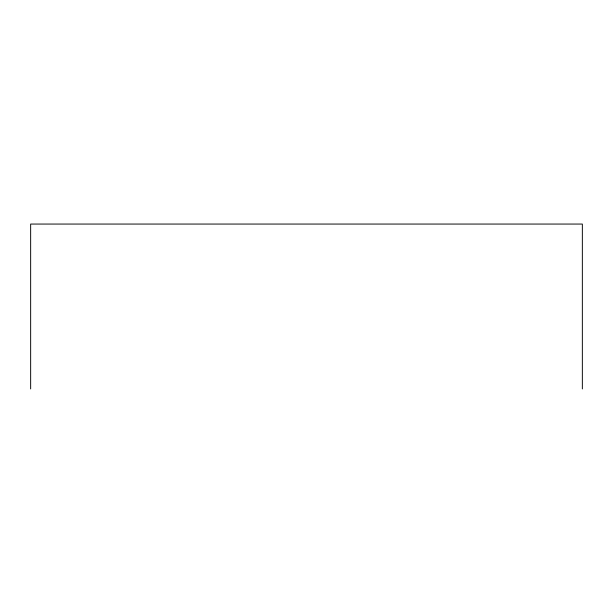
<?xml version="1.0" encoding="UTF-8"?>
<svg xmlns="http://www.w3.org/2000/svg" width="613" height="613" viewBox="0 0 613 613"><rect width="100%" height="100%" fill="white"/><g stroke="black" fill="none" stroke-linecap="round" stroke-linejoin="round"><path stroke-width="0.92" d="M582.35 388.941L582.35 224.059L30.65 224.059L30.65 388.941"/></g></svg>
